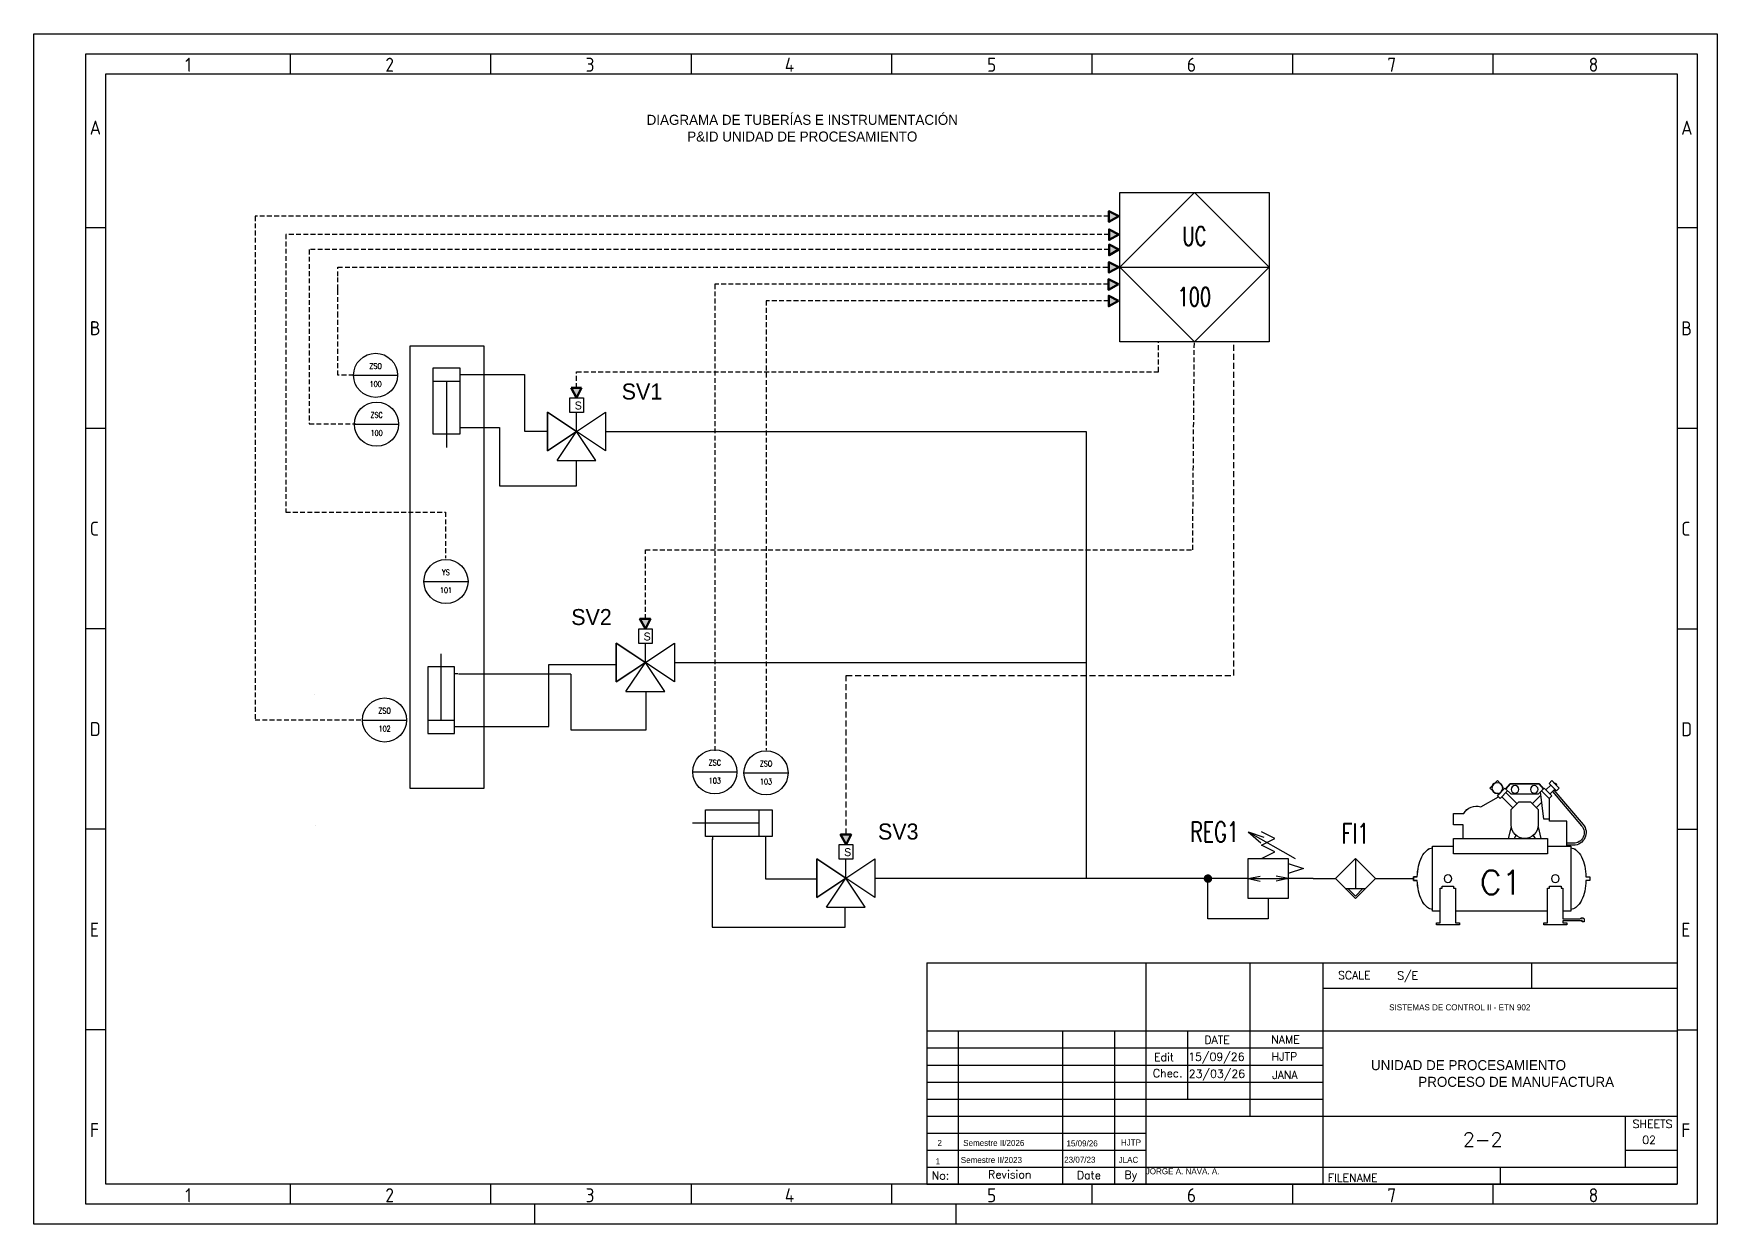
# Model space of a CAD drawing. Header units: millimetres. Extents: x 0 to 848, y -1 to 297.
# Drawn here: x 0 to 420, y 0 to 297 of the extents above; entities that cross this region are included whole.
import ezdxf
from ezdxf.enums import TextEntityAlignment as Align

# ---------------------------------------------------------------- set-up
doc = ezdxf.new("R2010")
doc.units = ezdxf.units.MM
doc.header["$LTSCALE"] = 6
for name, pattern in [('DASHED', [0.75, 0.5, -0.25]), ('HIDDEN', [0.375, 0.25, -0.125]), ('HIDDEN2', [0.1875, 0.125, -0.0625])]:
    doc.linetypes.add(name, pattern=pattern)
for name, color, linetype in [('035', 5, 'Continuous'), ('07', 7, 'Continuous'), ('POS', 3, 'DASHED'), ('RED_0.5mm^2', 1, 'DASHED'), ('RED_2.5mm^2', 1, 'Continuous'), ('SYMS', 7, 'Continuous'), ('TAGS', 51, 'Continuous')]:
    doc.layers.add(name, color=color, linetype=linetype)
doc.layers.add('Electrico', color=1, linetype='HIDDEN', lineweight=30)
doc.layers.add('Neumatic', color=140, linetype='Pneumatic Signal', lineweight=25)
doc.layers.add('Señal neumatica', color=1, linetype='Pneumatic Signal', lineweight=25, transparency=0.05)
doc.styles.add('ISO Proportional', font='isocp.shx')
doc.styles.add('WD', font='romans.shx')
doc.linetypes.add('Pneumatic Signal', pattern='A,0.25,[130,ltypeshp.shx,S=0.1,R=-30,X=0,Y=0],0.04,[130,ltypeshp.shx,S=0.1,R=-30,X=0,Y=0],1', length=1.29)

# ---------------------------------------------------------------- blocks, each defined once
blk = doc.blocks.new('DIN_border_a3')
at = {"layer": '035'}
for p, q in [((64, 292), (64, 287)), ((114, 292), (114, 287)), ((164, 292), (164, 287)), ((214, 292), (214, 287)), ((264, 292), (264, 287)), ((314, 292), (314, 287)), ((364, 292), (364, 287)), ((17.97, 248.58), (12.98, 248.58)), ((414.97, 248.54), (409.98, 248.54)), ((17.98, 198.54), (13, 198.54)), ((414.98, 198.5), (410, 198.5)), ((17.98, 148.54), (13, 148.54)), ((414.98, 148.5), (410, 148.5)), ((17.98, 98.54), (13, 98.54)), ((414.98, 98.5), (410, 98.5)), ((18, 48.5), (13.02, 48.5)), ((415, 48.46), (410.02, 48.46)), ((64, 10), (64, 5)), ((114, 10), (114, 5)), ((164, 10), (164, 5)), ((214, 10), (214, 5)), ((264, 10), (264, 5)), ((314, 10), (314, 5)), ((364, 10), (364, 5)), ((125, 0), (125, 5)), ((230, 5), (230, 0))]:
    blk.add_line(p, q, dxfattribs=at)
for points in [[(0, 297), (420, 297), (420, 0), (0, 0)], [(18, 287), (410, 287), (410, 10), (18, 10)]]:
    blk.add_lwpolyline(points, close=True, dxfattribs=at)
at = {"layer": '07'}
blk.add_lwpolyline([(13, 292), (415, 292), (415, 5), (13, 5)], close=True, dxfattribs=at)
at = {"layer": '035', "style": 'ISO Proportional'}
for s, p in [('1', (37.81, 287.5)), ('2', (87.73, 287.5)), ('3', (137.68, 287.5)), ('4', (187.38, 287.5)), ('5', (237.84, 287.5)), ('6', (287.69, 287.5)), ('7', (337.67, 287.5)), ('8', (387.92, 287.5)), ('A', (13.98, 271.83)), ('A', (410.98, 271.79)), ('B', (14, 221.79)), ('B', (411, 221.75)), ('C', (14, 171.79)), ('C', (411, 171.75)), ('D', (14, 121.79)), ('D', (411, 121.75)), ('E', (14.02, 71.75)), ('E', (411.02, 71.72)), ('F', (14.02, 21.75)), ('F', (411.02, 21.72)), ('1', (37.81, 5.5)), ('2', (87.73, 5.5)), ('3', (137.68, 5.5)), ('4', (187.38, 5.5)), ('5', (237.84, 5.5)), ('6', (287.69, 5.5)), ('7', (337.67, 5.5)), ('8', (387.92, 5.5))]:
    blk.add_text(s, height=3.5, dxfattribs=at).set_placement(p)
blk = doc.blocks.new('HIN1_INFRONT_MAIN_PLC')
for p, q in [((-0.5, -0.5), (-0.5, 0.5)), ((-0.5, 0.5), (0.5, 0.5)), ((0.5, 0.5), (0.5, -0.5)), ((0.5, -0.5), (-0.5, -0.5))]:
    blk.add_line(p, q)
at = {"ltscale": 0.127}
blk.add_line((-0.5, 0), (0.5, 0), dxfattribs=at)
at = {"ltscale": 25.4, "flags": 128}
blk.add_lwpolyline([(0, 0.5), (-0.5, 0), (0, -0.5), (0.5, 0)], close=True, dxfattribs=at)
at = {"ltscale": 3.2258, "flags": 128}
blk.add_lwpolyline([(0, 0.5), (-0.5, 0), (0, -0.5), (0.5, 0)], close=True, dxfattribs=at)
blk.add_lwpolyline([(0, 0.5), (-0.5, 0), (0, -0.5), (0.5, 0)], close=True, dxfattribs=at)
at = {"style": 'WD', "width": 0.7}
for tag, p, height in [('TERM04', (0.021, 0.531), 0.0625), ('X2TERM04', (0, 0.5), 0.005), ('X4TERM01', (-0.5, 0), 0.005), ('X1TERM03', (0.5, 0), 0.005), ('TERM03', (0.522, 0.018), 0.0625), ('RATING1', (0.548, -0.168), 0.125), ('DESC1', (0.548, -0.327), 0.125), ('DESC2', (0.548, -0.517), 0.125), ('X8TERM02', (0, -0.5), 0.005), ('TERM02', (0.023, -0.581), 0.0625), ('DESC3', (0.548, -0.697), 0.125), ('WDTAGALT', (0.548, -0.872), 0.125)]:
    blk.add_attdef(tag, p, '', height=height, dxfattribs=at)
for tag, height, p in [('INST', 0.125, (-0.582, 0.416)), ('LOC', 0.125, (-0.582, 0.254)), ('TERM01', 0.0625, (-0.524, 0.018))]:
    blk.add_attdef(tag, text='', height=height, dxfattribs=at).set_placement(p, align=Align.RIGHT)
blk.add_attdef('XREF', text='', height=0.0625, rotation=0.0625, dxfattribs=at).set_placement((0.63, 0.377), align=Align.TOP_CENTER)
for tag, p in [('TAG1_PART1', (0, 0.147)), ('TAG1_PART2', (0, -0.26))]:
    blk.add_attdef(tag, text='', height=0.125, dxfattribs=at).set_placement(p, align=Align.CENTER)
at = {"style": 'WD', "width": 0.7, "flags": 1}
for tag, p in [('WDTYPE', (-0.577, -0.17)), ('FAMILY', (-0.579, -0.223)), ('CAT', (-0.587, -0.253)), ('MFG', (-0.586, -0.28)), ('ASSYCODE', (-0.566, -0.306))]:
    blk.add_attdef(tag, text='', height=0.01, dxfattribs=at).set_placement(p, align=Align.CENTER)
blk = doc.blocks.new('HGVA1_3WAY_VALVE2')
at = {"ltscale": 3.2258}
for p, q in [((0.375, 0.25), (-0.375, -0.25)), ((-0.375, 0.25), (0.375, -0.25)), ((-0.375, -0.25), (-0.375, 0.25)), ((-0.25, 0.375), (0, 0)), ((0.25, 0.375), (-0.25, 0.375)), ((0.25, 0.375), (0, 0)), ((0.375, -0.25), (0.375, 0.25))]:
    blk.add_line(p, q, dxfattribs=at)
at = {"ltscale": 25.4, "flags": 128}
for points in [[(-0.375, 0.25), (0, 0), (-0.375, -0.25)], [(0.375, -0.25), (0, 0), (0.375, 0.25)]]:
    blk.add_lwpolyline(points, close=True, dxfattribs=at)
at = {"style": 'WD', "flags": 1}
for tag, p in [('INST', (-0.428, 0.766)), ('LOC', (-0.428, 0.583)), ('TAG1', (-0.427, 0.399))]:
    blk.add_attdef(tag, text='', height=0.125, dxfattribs=at).set_placement(p, align=Align.RIGHT)
at = {"style": 'WD'}
for tag, p, height in [('TERM04', (0.018, 0.402), 0.0625), ('X2TERM04', (0.019, 0.375), 0.005), ('X4TERM01', (-0.375, 0), 0.005), ('X8TERM02', (0, 0), 0.005), ('X1TERM03', (0.375, 0), 0.005), ('TERM03', (0.406, 0.036), 0.0625), ('RATING1', (0.39, -0.155), 0.125), ('DESC1', (0.39, -0.327), 0.125), ('TERM02', (0.029, -0.339), 0.0625), ('DESC2', (0.39, -0.511), 0.125), ('DESC3', (0.39, -0.701), 0.125), ('WDTAGALT', (0.39, -0.874), 0.125)]:
    blk.add_attdef(tag, p, '', height=height, dxfattribs=at)
blk.add_attdef('XREF', text='', height=0.0625, rotation=0.0625, dxfattribs=at).set_placement((0.541, 0.268), align=Align.TOP_CENTER)
blk.add_attdef('TERM01', text='', height=0.0625, dxfattribs=at).set_placement((-0.399, 0.018), align=Align.RIGHT)
at = {"style": 'WD', "flags": 1}
for tag, p in [('FAMILY', (-0.482, -0.121)), ('WDTYPE', (-0.475, -0.062)), ('CAT', (-0.482, -0.165)), ('MFG', (-0.481, -0.197)), ('ASSYCODE', (-0.453, -0.226))]:
    blk.add_attdef(tag, text='', height=0.01, dxfattribs=at).set_placement(p, align=Align.CENTER)
blk = doc.blocks.new('IEC_tblock_a3')
at = {"layer": '035'}
for p, q in [((-106.6, 55.25), (-106.6, 17)), ((-36.4, 55.25), (-36.4, 48.88)), ((-88.4, 48.88), (0, 48.88)), ((-179.4, 38.25), (-179.4, 0)), ((-153.4, 38.25), (-153.4, 0)), ((-140.4, 38.25), (-140.4, 0)), ((-122.2, 38.25), (-122.2, 21.25)), ((-187.2, 34), (-88.4, 34)), ((-187.2, 29.75), (-88.4, 29.75)), ((-187.2, 25.5), (-88.4, 25.5)), ((-187.2, 21.25), (-88.4, 21.25)), ((-187.2, 17), (-132.6, 17)), ((-187.2, 12.75), (-132.6, 12.75)), ((-187.2, 8.5), (-132.6, 8.5)), ((-13, 8.5), (0, 8.5)), ((-187.2, 4.25), (0, 4.25)), ((-44.2, 4.25), (-44.2, 0))]:
    blk.add_line(p, q, dxfattribs=at)
at = {"layer": '07'}
for p, q in [((-187.2, 55.25), (-187.2, 0)), ((-187.2, 55.25), (0, 55.25)), ((-132.6, 55.25), (-132.6, 0)), ((-88.4, 55.25), (-88.4, 0)), ((0, 55.25), (0, 0)), ((-187.2, 38.25), (0, 38.25)), ((-132.6, 17), (0, 17)), ((-13, 17), (-13, 4.25)), ((-187.2, 0), (0, 0))]:
    blk.add_line(p, q, dxfattribs=at)
at = {"style": 'WD'}
for tag, p in [('SCALE', (-69.88, 51.07)), ('SH', (-8.74, 10.06)), ('FILENAME', (-68.15, 0.8))]:
    blk.add_attdef(tag, p, '', height=2, dxfattribs=at)
for tag, height, p in [('PROJDESC', 5, (-45.9, 29.2)), ('EDDATE', 2, (-114.97, 30.8)), ('EDBY', 2, (-98.02, 30.86)), ('CKDATE', 2, (-114.85, 26.58)), ('CKBY', 2, (-97.88, 26.3)), ('DWGDESC', 5, (-44.85, 19.72)), ('DWGNO', 3.5, (-48.54, 9.46))]:
    blk.add_attdef(tag, text='', height=height, dxfattribs=at).set_placement(p, align=Align.CENTER)
at = {"style": 'WD', "flags": 1}
blk.add_attdef('WD_TB', (-120.95, 11.91), '', height=2, dxfattribs=at)
at = {"layer": 'Electrico', "style": 'WD'}
for s, p in [('SCALE', (-80.57, 51.13)), ('NAME', (-97.74, 35.14)), ('No:', (-183.81, 1.19)), ('Revision', (-166.53, 1.47)), ('Date', (-146.79, 1.28)), ('By', (-136.33, 1.37))]:
    blk.add_text(s, height=2, dxfattribs=at).set_placement(p, align=Align.CENTER)
for s, p in [('DATE', (-118, 35)), ('Edit', (-130.55, 30.72)), ('Chec.', (-130.82, 26.72)), ('SHEETS', (-11.17, 14.05)), ('FILENAME', (-87.18, 0.61))]:
    blk.add_text(s, height=2, dxfattribs=at).set_placement(p)
blk = doc.blocks.new('VC1_AIR_COMPRESSOR')
at = {"ltscale": 3.2258}
for p, q in [((-0.031, -0.063), (-0.031, 0)), ((-0.031, 0), (0.032, 0)), ((0.032, 0), (0.032, -0.063)), ((0.532, -0.313), (-0.531, -0.313)), ((-0.531, -0.313), (-0.531, -0.656)), ((0.157, -0.469), (0.126, -0.469)), ((0.126, -0.469), (0.126, -0.656)), ((0.719, -0.438), (0.157, -0.438)), ((0.157, -0.438), (0.157, -0.469)), ((0.532, -0.438), (0.532, -0.313)), ((0.751, -0.375), (0.719, -0.375)), ((0.719, -0.375), (0.719, -0.438)), ((0.751, -0.75), (0.751, -0.375)), ((-0.874, -0.656), (-1.062, -0.656)), ((-1.062, -0.656), (-1.062, -0.822)), ((-0.874, -0.813), (-0.874, -0.656)), ((-0.656, -0.813), (-0.874, -0.813)), ((-0.406, -0.656), (-0.656, -0.656)), ((-0.656, -0.656), (-0.656, -2.188)), ((-0.406, -2.188), (-0.406, -0.656)), ((0.126, -0.656), (0.157, -0.656)), ((0.157, -0.656), (0.157, -0.688)), ((0.157, -0.688), (0.719, -0.688)), ((0.532, -2.188), (0.532, -0.688)), ((0.719, -0.688), (0.719, -0.75)), ((0.719, -0.75), (0.751, -0.75)), ((-1.553, -1.328), (-1.596, -1.371)), ((-1.596, -1.371), (-1.551, -1.415)), ((-1.534, -1.287), (-1.556, -1.309)), ((-1.556, -1.309), (-1.545, -1.32)), ((-1.523, -1.298), (-1.534, -1.287)), ((-1.473, -1.248), (-1.516, -1.291)), ((-1.474, -1.492), (-1.351, -1.369)), ((-1.428, -1.292), (-1.473, -1.248)), ((-1.43, -1.293), (-1.428, -1.292)), ((-1.351, -1.369), (-1.307, -1.413)), ((-1.172, -1.098), (-1.333, -1.388)), ((-1.551, -1.415), (-1.55, -1.414)), ((-1.546, -1.578), (-1.46, -1.506)), ((-1.546, -2.047), (-1.546, -1.578)), ((-1.374, -1.592), (-1.474, -1.492)), ((-1.446, -1.464), (-1.455, -1.454)), ((-1.307, -1.413), (-1.43, -1.536)), ((-1.22, -1.689), (-1.402, -1.508)), ((-1.379, -1.397), (-1.389, -1.388)), ((-1.374, -2.033), (-1.374, -1.592)), ((-1.154, -1.623), (-1.335, -1.442)), ((-1.124, -1.594), (-1.249, -1.719)), ((-0.874, -1.594), (-1.124, -1.594)), ((-0.843, -1.594), (-0.656, -1.547)), ((-0.703, -1.672), (-0.656, -1.641)), ((-1.249, -1.719), (-1.249, -1.906)), ((-1.249, -1.906), (-1.124, -2.031)), ((-1.46, -2.119), (-1.546, -2.047)), ((-1.446, -2.161), (-1.523, -2.239)), ((-1.474, -2.133), (-1.374, -2.033)), ((-1.351, -2.256), (-1.474, -2.133)), ((-1.43, -2.089), (-1.307, -2.212)), ((-0.968, -2.125), (-1.412, -2.071)), ((-1.22, -1.936), (-1.361, -2.077)), ((-1.154, -2.002), (-1.243, -2.091)), ((-1.124, -2.031), (-0.874, -2.031)), ((-0.968, -2.219), (-0.968, -2.125)), ((-0.843, -2.031), (-0.656, -2.078)), ((-0.703, -1.953), (-0.656, -1.984)), ((-0.656, -2.188), (-0.406, -2.188)), ((-0.531, -2.188), (-0.531, -2.563)), ((0.719, -2.188), (0.157, -2.188)), ((0.157, -2.188), (0.157, -2.219)), ((0.751, -2.125), (0.719, -2.125)), ((0.719, -2.125), (0.719, -2.188)), ((-1.596, -2.255), (-1.551, -2.21)), ((-1.473, -2.377), (-1.596, -2.255)), ((-1.556, -2.316), (-1.545, -2.305)), ((-1.534, -2.338), (-1.556, -2.316)), ((-1.551, -2.21), (-1.428, -2.333)), ((-1.523, -2.327), (-1.534, -2.338)), ((-1.428, -2.333), (-1.473, -2.377)), ((-1.379, -2.228), (-1.457, -2.305)), ((-1.442, -2.29), (-0.883, -2.766)), ((-1.42, -2.268), (-0.862, -2.742)), ((-1.307, -2.212), (-1.351, -2.256)), ((-1.307, -2.212), (-0.968, -2.212)), ((-0.937, -2.219), (-0.968, -2.219)), ((-0.937, -2.5), (-0.937, -2.219)), ((0.157, -2.219), (0.126, -2.219)), ((0.126, -2.219), (0.126, -2.406)), ((0.126, -2.406), (0.157, -2.406)), ((0.157, -2.406), (0.157, -2.438)), ((0.157, -2.438), (0.657, -2.438)), ((0.532, -2.563), (0.532, -2.438)), ((0.657, -2.438), (0.657, -2.719)), ((0.688, -2.734), (0.688, -2.438)), ((0.688, -2.438), (0.719, -2.438)), ((0.719, -2.438), (0.719, -2.5)), ((-0.531, -2.5), (-0.937, -2.5)), ((-0.575, -2.609), (-0.575, -2.5)), ((-0.544, -2.609), (-0.544, -2.5)), ((-0.531, -2.563), (0.532, -2.563)), ((0.672, -2.75), (0.688, -2.734)), ((0.719, -2.5), (0.751, -2.5)), ((-0.031, -2.812), (-0.031, -2.875)), ((-0.031, -2.875), (0.032, -2.875)), ((0.032, -2.875), (0.032, -2.812)), ((0.657, -2.781), (0.704, -2.781)), ((0.704, -2.75), (0.672, -2.75)), ((0.704, -2.781), (0.704, -2.75))]:
    blk.add_line(p, q, dxfattribs=at)
at = {"ltscale": 25.4, "flags": 128}
blk.add_lwpolyline([(-0.202, -0.083, 0.064948), (-0.353, -0.136, 0.104203), (-0.469, -0.228, 0.174705), (-0.499, -0.313), (-0.531, -0.313), (-0.531, -0.656), (-0.656, -0.656), (-0.656, -0.813), (-0.874, -0.813), (-0.874, -0.656), (-1.062, -0.656), (-1.062, -0.822, 0.339438), (-1.172, -1.098), (-1.333, -1.388), (-1.351, -1.369), (-1.379, -1.397), (-1.389, -1.388, 0.324447), (-1.43, -1.293), (-1.428, -1.292), (-1.473, -1.248), (-1.523, -1.298), (-1.534, -1.287), (-1.556, -1.309), (-1.545, -1.32), (-1.596, -1.371), (-1.551, -1.415), (-1.55, -1.414, 0.324447), (-1.455, -1.454), (-1.446, -1.464), (-1.474, -1.492), (-1.46, -1.506), (-1.546, -1.578), (-1.546, -2.047), (-1.46, -2.119), (-1.474, -2.133), (-1.446, -2.161), (-1.523, -2.239), (-1.551, -2.21), (-1.596, -2.255), (-1.545, -2.305), (-1.556, -2.316), (-1.534, -2.338), (-1.523, -2.327), (-1.473, -2.377), (-1.428, -2.333), (-1.457, -2.305), (-1.442, -2.29), (-0.883, -2.766, 0.639378), (-0.544, -2.609), (-0.544, -2.5), (-0.531, -2.5), (-0.531, -2.563), (-0.499, -2.563, 0.174705), (-0.469, -2.647, 0.104203), (-0.353, -2.739, 0.064948), (-0.202, -2.792, 0.043245), (-0.031, -2.812), (-0.031, -2.875), (0.032, -2.875), (0.032, -2.812, 0.043245), (0.203, -2.792, 0.064948), (0.354, -2.739, 0.104203), (0.47, -2.647, 0.174705), (0.501, -2.563), (0.532, -2.563), (0.532, -2.438), (0.657, -2.438), (0.657, -2.719, 0.168649), (0.651, -2.721, 0.105215), (0.645, -2.728, 0.067398), (0.642, -2.737, 0.053549), (0.64, -2.75, 0.053549), (0.642, -2.763, 0.067398), (0.645, -2.772, 0.105215), (0.651, -2.779, 0.168649), (0.657, -2.781), (0.704, -2.781), (0.704, -2.75), (0.672, -2.75), (0.688, -2.734), (0.688, -2.438), (0.719, -2.438), (0.719, -2.5), (0.751, -2.5), (0.751, -2.125), (0.719, -2.125), (0.719, -2.188), (0.532, -2.188), (0.532, -0.688), (0.719, -0.688), (0.719, -0.75), (0.751, -0.75), (0.751, -0.375), (0.719, -0.375), (0.719, -0.438), (0.532, -0.438), (0.532, -0.313), (0.501, -0.313, 0.174705), (0.47, -0.228, 0.104203), (0.354, -0.136, 0.064948), (0.203, -0.083, 0.043245), (0.032, -0.063), (0.032, 0), (-0.031, 0), (-0.031, -0.063, 0.043245)], format="xyb", close=True, dxfattribs=at)
at = {"ltscale": 3.2258}
for centre, radius in [((0.001, -0.563), 0.0625), ((-1.475, -1.368), 0.0879), ((-1.453, -1.656), 0.0625), ((-1.453, -1.969), 0.0625), ((0.001, -2.313), 0.0625)]:
    blk.add_circle(centre, radius, dxfattribs=at)
for centre, radius, start, end in [((-0.367, -0.313), 0.133, 140.3607, 180), ((-0.192, -0.457), 0.359, 116.5651, 140.3607), ((-0.076, -0.69), 0.619, 101.7009, 116.5651), ((0.001, -1.06), 0.997, 91.796, 101.7009), ((0.001, -1.06), 0.997, 78.2991, 88.204), ((0.077, -0.69), 0.619, 63.4349, 78.2991), ((0.194, -0.457), 0.359, 39.6393, 63.4349), ((0.368, -0.313), 0.133, 0, 39.6393), ((-0.937, -1.031), 0.244, 120.807, 195.8036), ((-0.874, -1.813), 0.219, 270, 90), ((-0.749, -2.609), 0.206, 229.6241, 0), ((-0.749, -2.609), 0.174, 229.6241, 360), ((-0.367, -2.563), 0.133, 180, 219.6393), ((-0.192, -2.418), 0.359, 219.6393, 243.4349), ((-0.076, -2.185), 0.619, 243.4349, 258.2991), ((0.077, -2.185), 0.619, 281.7009, 296.5651), ((0.194, -2.418), 0.359, 296.5651, 320.3607), ((0.368, -2.563), 0.133, 320.3607, 0), ((0.7, -2.75), 0.0594, 167.7393, 180), ((0.679, -2.745), 0.0376, 152.3162, 167.7393), ((0.665, -2.738), 0.0225, 128.2912, 152.3162), ((0.657, -2.728), 0.00906, 90, 128.2912), ((0.001, -1.815), 0.997, 258.2991, 268.204), ((0.001, -1.815), 0.997, 271.796, 281.7009), ((0.7, -2.75), 0.0594, 180, 192.2607), ((0.679, -2.755), 0.0376, 192.2607, 207.6838), ((0.665, -2.762), 0.0225, 207.6838, 231.7088), ((0.657, -2.772), 0.00906, 231.7088, 270)]:
    blk.add_arc(centre, radius, start, end, dxfattribs=at)
at = {"style": 'WD'}
for tag, p, height in [('X2TERM02', (0, 0), 0.005), ('TERM02', (0.005, 0.003), 0.0625), ('RATING1', (0.639, -1.128), 0.125), ('DESC1', (0.639, -1.344), 0.125), ('DESC2', (0.639, -1.528), 0.125), ('DESC3', (0.639, -1.718), 0.125), ('WDTAGALT', (0.657, -1.903), 0.125), ('X8TERM01', (0.001, -2.875), 0.005), ('TERM01', (0.006, -2.946), 0.0625)]:
    blk.add_attdef(tag, p, '', height=height, dxfattribs=at)
blk.add_attdef('XREF', (0.599, -0.224), '', height=0.0625, rotation=0.0625, dxfattribs=at)
for tag, p in [('LOC', (0.054, -1.461)), ('INST', (0.078, -1.3)), ('TAG1', (0.072, -1.67))]:
    blk.add_attdef(tag, text='', height=0.125, dxfattribs=at).set_placement(p, align=Align.CENTER)
at = {"style": 'WD', "flags": 1}
for tag, p in [('WDTYPE', (0.262, -2.143)), ('FAMILY', (0.396, -2.039)), ('CAT', (0.393, -2.07)), ('MFG', (0.395, -2.106)), ('ASSYCODE', (0.423, -2.141))]:
    blk.add_attdef(tag, text='', height=0.01, dxfattribs=at).set_placement(p, align=Align.CENTER)
blk = doc.blocks.new('HVL1_AIR_PRESS_REG')
for p, q in [((0.239, 0.251), (0.323, 0.292)), ((0.323, 0.209), (0.239, 0.251)), ((0.407, 0.292), (0.308, 0.259)), ((0.407, 0.292), (0.328, 0.224)), ((0.407, 0.125), (0.156, 0.125)), ((0.156, 0.125), (0.156, -0.125)), ((0.239, 0.167), (0.323, 0.209)), ((0.323, 0.125), (0.239, 0.167)), ((0.407, -0.125), (0.407, 0.125)), ((0, 0), (0.167, 0)), ((0.156, 0.094), (0.062, 0.062)), ((0.062, 0.062), (0.156, 0.031)), ((0.156, 0.102), (0.156, 0.018)), ((0.156, 0), (0.231, 0.015)), ((0.156, 0), (0.231, -0.015)), ((0.407, 0), (0.332, 0.015)), ((0.407, 0), (0.332, -0.015)), ((0.406, 0), (0.657, 0)), ((0.156, -0.125), (0.407, -0.125))]:
    blk.add_line(p, q)
at = {"linetype": 'DASHED'}
for p, q in [((0.657, -0.251), (0.657, 0)), ((0.281, -0.125), (0.281, -0.251)), ((0.281, -0.251), (0.657, -0.251))]:
    blk.add_line(p, q, dxfattribs=at)
for points in [[(0.407, 0.292), (0.114, 0.125), (0.114, 0.125)], [(0.407, 0), (0.156, 0), (0.156, 0)]]:
    blk.add_lwpolyline(points)
at = {"const_width": 0.0267}
blk.add_lwpolyline([(0.644, 0, 1), (0.67, 0, 1)], format="xyb", close=True, dxfattribs=at)
at = {"style": 'WD', "width": 0.7}
for tag, p, height in [('DESC1', (0.5, 0.656), 0.125), ('DESC2', (0.5, 0.5), 0.125), ('DESC3', (0.5, 0.344), 0.125), ('WDTAGALT', (0.5, 0.188), 0.125), ('TERM02', (0.656, 0.031), 0.0625)]:
    blk.add_attdef(tag, p, '', height=height, dxfattribs=at)
for tag, height, p in [('INST', 0.125, (0.094, 0.531)), ('LOC', 0.125, (0.094, 0.375)), ('TAG1', 0.125, (0.094, 0.219)), ('TERM01', 0.0625, (0.031, 0.031)), ('RATING1', 0.125, (0.156, -0.312))]:
    blk.add_attdef(tag, text='', height=height, dxfattribs=at).set_placement(p, align=Align.RIGHT)
at = {"style": 'WD'}
for tag, p, height, flags in [('X4TERM01', (0, 0), 0.005, 1), ('WDTYPE', (0.062, 0.062), 0.01, 1), ('X1TERM02', (0.668, 0), 0.005, 1), ('WDBLKNAM', (0.499, -0.063), 0.01, 9), ('FAMILY', (0.5, -0.094), 0.01, 9)]:
    blk.add_attdef(tag, p, '', height=height, dxfattribs=dict(at, flags=flags))
at = {"linetype": 'Continuous', "style": 'WD', "flags": 9}
for tag, p in [('ASSYCODE', (0.5, -0.188)), ('CAT', (0.5, -0.125)), ('MFG', (0.5, -0.156))]:
    blk.add_attdef(tag, p, '', height=0.01, dxfattribs=at)
at = {"style": 'WD'}
blk.add_attdef('XREF', (0.719, -0.188), '', height=0.0625, dxfattribs=at)
blk = doc.blocks.new('HFL1_AIR_FILT')
for p, q in [((0.125, 0.125), (0, 0)), ((0.25, 0), (0.125, 0.125)), ((0, 0), (0.125, -0.125)), ((0.062, -0.063), (0.188, -0.063)), ((0.078, -0.063), (0.125, -0.109)), ((0.125, -0.125), (0.25, 0)), ((0.125, -0.109), (0.172, -0.063))]:
    blk.add_line(p, q)
at = {"linetype": 'DASHED'}
blk.add_line((0.125, 0.125), (0.125, -0.063), dxfattribs=at)
at = {"style": 'WD', "width": 0.7}
for tag, p in [('INST', (0.119, 0.531)), ('LOC', (0.119, 0.375)), ('TAG1', (0.125, 0.219)), ('DESC1', (0.125, -0.312)), ('DESC2', (0.14, -0.469)), ('DESC3', (0.14, -0.625)), ('WDTAGALT', (0.14, -0.781))]:
    blk.add_attdef(tag, text='', height=0.125, dxfattribs=at).set_placement(p, align=Align.CENTER)
blk.add_attdef('TERM01', text='', height=0.0625, dxfattribs=at).set_placement((0, 0.031), align=Align.RIGHT)
at = {"style": 'WD'}
for tag, p, height, flags in [('X4TERM01', (0, 0), 0.005, 1), ('WDTYPE', (0.062, 0.062), 0.01, 1), ('WDBLKNAM', (0.124, 0.062), 0.01, 9), ('FAMILY', (0.125, 0.031), 0.01, 9), ('X1TERM02', (0.25, 0), 0.005, 1)]:
    blk.add_attdef(tag, p, '', height=height, dxfattribs=dict(at, flags=flags))
at = {"style": 'WD', "width": 0.7}
for tag, p, height in [('TERM02', (0.25, 0.031), 0.0625), ('RATING1', (0.281, -0.156), 0.125)]:
    blk.add_attdef(tag, p, '', height=height, dxfattribs=at)
at = {"style": 'WD'}
blk.add_attdef('XREF', text='', height=0.0625, dxfattribs=at).set_placement((0, -0.125), align=Align.RIGHT)
at = {"linetype": 'Continuous', "style": 'WD', "flags": 9}
for tag, p in [('ASSYCODE', (0.15, -0.05)), ('MFG', (0.148, -0.032)), ('CAT', (0.15, -0.013))]:
    blk.add_attdef(tag, text='', height=0.01, dxfattribs=at).set_placement(p, align=Align.CENTER)
blk = doc.blocks.new('HIN1_INFRONT_MAIN')
at = {"ltscale": 0.127}
blk.add_line((-0.5, 0), (0.5, 0), dxfattribs=at)
at = {"ltscale": 3.2258}
blk.add_circle((0, 0), 0.5, dxfattribs=at)
at = {"style": 'WD', "width": 0.7}
for tag, height, p in [('INST', 0.125, (-0.481, 0.455)), ('LOC', 0.125, (-0.481, 0.293)), ('TERM01', 0.0625, (-0.524, 0.018))]:
    blk.add_attdef(tag, text='', height=height, dxfattribs=at).set_placement(p, align=Align.RIGHT)
for tag, p, height in [('X2TERM04', (0, 0.5), 0.005), ('TERM04', (0.021, 0.531), 0.0625), ('X4TERM01', (-0.5, 0), 0.005), ('X1TERM03', (0.5, 0), 0.005), ('TERM03', (0.522, 0.018), 0.0625), ('RATING1', (0.513, -0.162), 0.125), ('DESC1', (0.513, -0.321), 0.125), ('X8TERM02', (0, -0.5), 0.005), ('TERM02', (0.023, -0.581), 0.0625), ('WDTAGALT', (0.513, -0.866), 0.125), ('DESC2', (0.513, -0.51), 0.125), ('DESC3', (0.513, -0.691), 0.125)]:
    blk.add_attdef(tag, p, '', height=height, dxfattribs=at)
blk.add_attdef('XREF', text='', height=0.0625, rotation=0.0625, dxfattribs=at).set_placement((0.546, 0.412), align=Align.TOP_CENTER)
for tag, p in [('TAG1_PART1', (0, 0.147)), ('TAG1_PART2', (0, -0.26))]:
    blk.add_attdef(tag, text='', height=0.125, dxfattribs=at).set_placement(p, align=Align.CENTER)
at = {"style": 'WD', "width": 0.7, "flags": 1}
for tag, p in [('WDTYPE', (-0.535, -0.17)), ('CAT', (-0.546, -0.253)), ('MFG', (-0.544, -0.28)), ('FAMILY', (-0.537, -0.223)), ('ASSYCODE', (-0.525, -0.306))]:
    blk.add_attdef(tag, text='', height=0.01, dxfattribs=at).set_placement(p, align=Align.CENTER)
blk = doc.blocks.new('VCY1_CYL_RETRACT')
for p, q in [((0.563, 0.281), (-0.063, 0.281)), ((-0.063, 0.281), (-0.063, 0.031)), ((0.062, 0.281), (0.062, 0.031)), ((0.563, 0.031), (0.563, 0.281)), ((-0.063, 0.031), (0.563, 0.031)), ((0, 0.031), (0, 0)), ((0.062, 0.156), (0.688, 0.156)), ((0.5, 0.031), (0.5, 0))]:
    blk.add_line(p, q)
at = {"style": 'WD', "width": 0.7}
for tag, p in [('INST', (0.25, 0.656)), ('LOC', (0.25, 0.5)), ('TAG1', (0.25, 0.344))]:
    blk.add_attdef(tag, text='', height=0.125, dxfattribs=at).set_placement(p, align=Align.CENTER)
for tag, p in [('DESC1', (-0.125, 0.156)), ('DESC2', (-0.125, 0)), ('DESC3', (-0.125, -0.156)), ('WDTAGALT', (-0.125, -0.312))]:
    blk.add_attdef(tag, text='', height=0.125, dxfattribs=at).set_placement(p, align=Align.RIGHT)
at = {"linetype": 'Continuous', "style": 'WD', "flags": 9}
for tag, p in [('ASSYCODE', (0.375, 0.188)), ('MFG', (0.373, 0.205)), ('CAT', (0.375, 0.224))]:
    blk.add_attdef(tag, text='', height=0.01, dxfattribs=at).set_placement(p, align=Align.CENTER)
at = {"style": 'WD'}
for tag, p, height, flags in [('WDBLKNAM', (0.343, 0.281), 0.01, 9), ('FAMILY', (0.35, 0.268), 0.01, 9), ('X8TERM01', (0, 0), 0.005, 1), ('WDTYPE', (0.062, 0.062), 0.01, 1), ('X8TERM02', (0.5, 0), 0.005, 1)]:
    blk.add_attdef(tag, p, '', height=height, dxfattribs=dict(at, flags=flags))
blk.add_attdef('XREF', (0.656, 0.219), '', height=0.0625, dxfattribs=at)
at = {"style": 'WD', "width": 0.7}
for tag, p, height in [('RATING1', (0.688, 0), 0.125), ('TERM01', (0.031, -0.094), 0.0625), ('TERM02', (0.531, -0.094), 0.0625)]:
    blk.add_attdef(tag, p, '', height=height, dxfattribs=at)

msp = doc.modelspace()

# ---------------------------------------------------------------- hatches: boundary and pattern name
at = {"linetype": 'Pneumatic Signal'}
h = msp.add_hatch(color=3, dxfattribs=at)
h.dxf.hatch_style = 1
h.paths.add_polyline_path([(270.66, 251.47), (268.2, 252.7), (268.2, 251.47), (268.2, 250.08)])
h.paths.add_polyline_path([(270.74, 246.94), (268.27, 248.17), (268.27, 246.94), (268.27, 245.55)])
h.paths.add_polyline_path([(270.72, 243.14), (268.26, 244.37), (268.26, 243.14), (268.26, 241.75)])
h.paths.add_polyline_path([(270.68, 238.77), (268.22, 240.01), (268.22, 238.77), (268.22, 237.39)])
h.paths.add_polyline_path([(270.58, 234.51), (268.11, 235.75), (268.11, 234.51), (268.11, 233.12)])
h.paths.add_polyline_path([(270.63, 230.4), (268.17, 231.64), (268.17, 230.4), (268.17, 229.02)])
h = msp.add_hatch(color=1, dxfattribs=at)
h.dxf.hatch_style = 1
h.paths.add_polyline_path([(152.62, 148.54), (153.86, 151.01), (152.62, 151.01), (151.23, 151.01)])
h.paths.add_polyline_path([(202.66, 94.74), (203.89, 97.21), (202.66, 97.21), (201.27, 97.21)])
h.paths.add_polyline_path([(134.05, 208.63), (135.44, 206.17), (136.67, 208.63), (135.44, 208.63)])

# ---------------------------------------------------------------- linework, layer by layer
for points in [[(93.9, 219.12), (112.32, 219.12), (112.32, 108.75), (93.9, 108.75)], [(133.75, 206.17), (137.13, 206.17), (137.13, 202.52), (133.75, 202.52)], [(150.93, 148.54), (154.32, 148.54), (154.32, 144.9), (150.93, 144.9)], [(200.96, 94.74), (204.35, 94.74), (204.35, 91.1), (200.96, 91.1)]]:
    msp.add_lwpolyline(points, close=True)
for points in [[(135.41, 197.77), (135.41, 202.52)], [(152.59, 140.15), (152.59, 144.9)], [(202.62, 86.35), (202.62, 91.1)]]:
    msp.add_lwpolyline(points)
at = {"layer": 'Neumatic', "linetype": 'Pneumatic Signal'}
for p, q in [((128.48, 124.15), (128.48, 139.65)), ((128.48, 139.65), (145.36, 139.65)), ((105.97, 137.31), (133.96, 137.31)), ((134, 137.27), (134, 123.31)), ((152.76, 123.31), (152.76, 132.93)), ((105.7, 124.15), (128.48, 124.15)), ((134, 123.31), (152.76, 123.31)), ((319.21, 86.24), (324.71, 86.24))]:
    msp.add_line(p, q, dxfattribs=at)
at = {"layer": 'Neumatic', "ltscale": 0.5}
msp.add_line((344.13, 86.21), (334.62, 86.21), dxfattribs=at)
at = {"layer": 'Neumatic', "linetype": 'Pneumatic Signal'}
for points in [[(107.04, 211.96), (122.42, 211.96), (122.42, 197.81), (128.16, 197.81)], [(107.04, 198.74), (116.23, 198.74), (116.23, 184.18), (135.41, 184.18), (135.41, 190.53)], [(142.65, 197.77), (262.58, 197.77), (262.58, 140.15)], [(159.84, 140.15), (262.58, 140.15), (262.58, 86.35)], [(169.25, 96.13), (169.25, 74.15), (202.46, 74.15), (202.46, 79.1)], [(182.52, 96.13), (182.52, 86.2), (195.38, 86.2)], [(209.87, 86.35), (292.32, 86.35), (292.46, 85.51)]]:
    msp.add_lwpolyline(points, dxfattribs=at)
at = {"layer": 'POS', "color": 3, "linetype": 'HIDDEN2', "ltscale": 1.6}
for points in [[(268.2, 251.47), (55.25, 251.47), (55.25, 125.81), (82.04, 125.81)], [(268.27, 246.94), (62.88, 246.94), (62.88, 177.64), (102.74, 177.64), (102.74, 166.13)], [(268.26, 243.14), (68.75, 243.14), (68.75, 199.66), (80.33, 199.66)], [(268.11, 234.51), (169.95, 234.51), (169.95, 118.02)], [(268.17, 230.4), (182.7, 230.4), (182.7, 118.26)]]:
    msp.add_lwpolyline(points, dxfattribs=at)
at = {"layer": 'POS', "color": 3, "linetype": 'HIDDEN2', "ltscale": 1.6, "elevation": -5}
msp.add_lwpolyline([(79.82, 211.78), (75.87, 211.78), (75.87, 226.49), (75.87, 233.21), (75.87, 236.5), (75.87, 238.77), (268.22, 238.77)], dxfattribs=at)
at = {"layer": 'RED_0.5mm^2', "color": 1, "linetype": 'HIDDEN2', "ltscale": 1.6}
for points in [[(135.44, 208.63), (135.44, 212.69), (280.56, 212.69), (280.56, 220.09)], [(152.62, 151.01), (152.62, 168.26), (289.12, 168.26), (289.54, 220.09)]]:
    msp.add_lwpolyline(points, dxfattribs=at)
at = {"layer": 'RED_0.5mm^2', "color": 1, "linetype": 'HIDDEN2', "ltscale": 2}
msp.add_lwpolyline([(202.66, 97.21), (202.66, 136.88), (299.37, 136.88), (299.37, 220.09)], dxfattribs=at)
at = {"layer": 'RED_2.5mm^2'}
for p, q in [((69.95, 132.28), (69.95, 132.28)), ((69.95, 132.28), (69.95, 132.28)), ((70.24, 99.55), (70.24, 99.55)), ((70.24, 99.55), (70.24, 99.55))]:
    msp.add_line(p, q, dxfattribs=at)
at = {"layer": 'Señal neumatica', "lineweight": 200, "ltscale": 2}
for p, q in [((135.44, 208.63), (134.05, 208.63)), ((134.05, 208.63), (135.44, 206.17)), ((135.44, 206.17), (136.67, 208.63)), ((136.67, 208.63), (135.44, 208.63))]:
    msp.add_line(p, q, dxfattribs=at)
at = {"layer": 'Señal neumatica', "color": 3, "lineweight": 200, "ltscale": 2}
for points in [[(270.66, 251.47), (268.2, 252.7), (268.2, 251.47), (268.2, 250.08)], [(270.74, 246.94), (268.27, 248.17), (268.27, 246.94), (268.27, 245.55)], [(270.72, 243.14), (268.26, 244.37), (268.26, 243.14), (268.26, 241.75)], [(270.68, 238.77), (268.22, 240.01), (268.22, 238.77), (268.22, 237.39)], [(270.58, 234.51), (268.11, 235.75), (268.11, 234.51), (268.11, 233.12)], [(270.63, 230.4), (268.17, 231.64), (268.17, 230.4), (268.17, 229.02)]]:
    msp.add_lwpolyline(points, close=True, dxfattribs=at)
at = {"layer": 'Señal neumatica', "lineweight": 200, "ltscale": 2}
for points in [[(152.62, 148.54), (153.86, 151.01), (152.62, 151.01), (151.23, 151.01)], [(202.66, 94.74), (203.89, 97.21), (202.66, 97.21), (201.27, 97.21)]]:
    msp.add_lwpolyline(points, close=True, dxfattribs=at)

# ---------------------------------------------------------------- block references
msp.add_blockref('DIN_border_a3', (0, 0))
ref = msp.add_blockref('IEC_tblock_a3', (410.02, 9.99))
ref.add_attrib('SCALE', 'S/E', (340.14, 61.06), dxfattribs={"height": 2, "style": 'WD'})
ref.add_attrib('EDBY', 'HJTP', dxfattribs={"height": 2, "style": 'WD'}).set_placement((312, 40.85), align=Align.CENTER)
ref.add_attrib('CKBY', 'JANA', dxfattribs={"height": 2, "style": 'WD'}).set_placement((312.14, 36.29), align=Align.CENTER)
ref.add_attrib('EDDATE', '15/09/26', dxfattribs={"height": 2, "style": 'WD'}).set_placement((295.04, 40.79), align=Align.CENTER)
ref.add_attrib('CKDATE', '23/03/26', dxfattribs={"height": 2, "style": 'WD'}).set_placement((295.16, 36.56), align=Align.CENTER)
ref.add_attrib('DWGNO', '2-2', dxfattribs={"height": 3.5, "style": 'WD'}).set_placement((361.48, 19.44), align=Align.CENTER)
ref.add_attrib('SH', '02', (401.28, 20.05), dxfattribs={"height": 2, "style": 'WD'})
at = {"layer": 'SYMS'}
ref = msp.add_blockref('HIN1_INFRONT_MAIN_PLC', (289.54, 238.72), dxfattribs=dict(at, xscale=37.24730187462793, yscale=37.24730187462793, zscale=37.24730187462793))
ref.add_attrib('TAG1_PART1', 'UC', dxfattribs={"layer": 'TAGS', "color": 6, "height": 4.656, "style": 'WD', "width": 0.7}).set_placement((289.54, 244.19), align=Align.CENTER)
ref.add_attrib('TAG1_PART2', '100', dxfattribs={"layer": 'TAGS', "color": 6, "height": 4.656, "style": 'WD', "width": 0.7}).set_placement((289.54, 229.02), align=Align.CENTER)
ref = msp.add_blockref('HIN1_INFRONT_MAIN', (85.3, 211.78), dxfattribs=dict(at, xscale=11, yscale=11, zscale=11))
ref.add_attrib('TAG1_PART1', 'ZSO', dxfattribs={"layer": 'TAGS', "height": 1.375, "style": 'WD', "width": 0.7}).set_placement((85.3, 213.39), align=Align.CENTER)
ref.add_attrib('TAG1_PART2', '100', dxfattribs={"layer": 'TAGS', "height": 1.375, "style": 'WD', "width": 0.7}).set_placement((85.3, 208.91), align=Align.CENTER)
for name, p, xscale, yscale, zscale, rotation in [('VCY1_CYL_RETRACT', (107.13, 211.99), -26.46054349658207, 26.46054349658207, 26.46054349658207, 90), ('HGVA1_3WAY_VALVE2', (135.41, 197.77), 19.31860264960414, 19.31860264960414, 19.31860264960414, 180), ('HGVA1_3WAY_VALVE2', (152.59, 140.15), 19.31860264960414, 19.31860264960414, 19.31860264960414, 180), ('VCY1_CYL_RETRACT', (105.77, 124.14), 26.46054349658207, 26.46054349658207, 26.46054349658207, 90.00000000000001), ('HGVA1_3WAY_VALVE2', (202.62, 86.35), 19.31860264960414, 19.31860264960414, 19.31860264960414, 180)]:
    msp.add_blockref(name, p, dxfattribs=dict(at, xscale=xscale, yscale=yscale, zscale=zscale, rotation=rotation))
ref = msp.add_blockref('HIN1_INFRONT_MAIN', (85.54, 199.58), dxfattribs=dict(at, xscale=11, yscale=11, zscale=11))
ref.add_attrib('TAG1_PART1', 'ZSC', dxfattribs={"layer": 'TAGS', "height": 1.375, "style": 'WD', "width": 0.7}).set_placement((85.54, 201.2), align=Align.CENTER)
ref.add_attrib('TAG1_PART2', '100', dxfattribs={"layer": 'TAGS', "height": 1.375, "style": 'WD', "width": 0.7}).set_placement((85.54, 196.72), align=Align.CENTER)
ref = msp.add_blockref('HIN1_INFRONT_MAIN', (102.85, 160.34), dxfattribs=dict(at, xscale=11, yscale=11, zscale=11))
ref.add_attrib('TAG1_PART1', 'YS', dxfattribs={"layer": 'TAGS', "height": 1.375, "style": 'WD', "width": 0.7}).set_placement((102.85, 161.95), align=Align.CENTER)
ref.add_attrib('TAG1_PART2', '101', dxfattribs={"layer": 'TAGS', "height": 1.375, "style": 'WD', "width": 0.7}).set_placement((102.85, 157.48), align=Align.CENTER)
ref = msp.add_blockref('HIN1_INFRONT_MAIN', (87.54, 125.8), dxfattribs=dict(at, xscale=11, yscale=11, zscale=11))
ref.add_attrib('TAG1_PART1', 'ZSO', dxfattribs={"layer": 'TAGS', "height": 1.375, "style": 'WD', "width": 0.7}).set_placement((87.54, 127.42), align=Align.CENTER)
ref.add_attrib('TAG1_PART2', '102', dxfattribs={"layer": 'TAGS', "height": 1.375, "style": 'WD', "width": 0.7}).set_placement((87.54, 122.94), align=Align.CENTER)
ref = msp.add_blockref('HIN1_INFRONT_MAIN', (169.92, 112.85), dxfattribs=dict(at, xscale=11, yscale=11, zscale=11))
ref.add_attrib('TAG1_PART1', 'ZSC', dxfattribs={"layer": 'TAGS', "height": 1.375, "style": 'WD', "width": 0.7}).set_placement((169.92, 114.47), align=Align.CENTER)
ref.add_attrib('TAG1_PART2', '103', dxfattribs={"layer": 'TAGS', "height": 1.375, "style": 'WD', "width": 0.7}).set_placement((169.92, 109.99), align=Align.CENTER)
ref = msp.add_blockref('HIN1_INFRONT_MAIN', (182.69, 112.61), dxfattribs=dict(at, xscale=11, yscale=11, zscale=11))
ref.add_attrib('TAG1_PART1', 'ZSO', dxfattribs={"layer": 'TAGS', "height": 1.375, "style": 'WD', "width": 0.7}).set_placement((182.69, 114.23), align=Align.CENTER)
ref.add_attrib('TAG1_PART2', '103', dxfattribs={"layer": 'TAGS', "height": 1.375, "style": 'WD', "width": 0.7}).set_placement((182.69, 109.75), align=Align.CENTER)
ref = msp.add_blockref('VC1_AIR_COMPRESSOR', (344.18, 86.24), dxfattribs=dict(at, xscale=-15.30826710539875, yscale=15.30826710539875, zscale=15.30826710539875, rotation=90))
ref.add_attrib('TAG1', 'C1', dxfattribs={"layer": 'TAGS', "height": 6, "style": 'WD'}).set_placement((366.04, 82.3), align=Align.CENTER)
at = {"layer": 'SYMS', "xscale": -26.46054349658207, "yscale": 26.46054349658207, "zscale": 26.46054349658207}
msp.add_blockref('VCY1_CYL_RETRACT', (182.53, 95.94), dxfattribs=at)
at = {"layer": 'SYMS'}
ref = msp.add_blockref('HVL1_AIR_PRESS_REG', (319.21, 86.24), dxfattribs=dict(at, xscale=-40, yscale=40, zscale=40))
ref.add_attrib('TAG1', 'REG1', dxfattribs={"layer": 'TAGS', "height": 5, "style": 'WD', "width": 0.7}).set_placement((300.64, 95.37), align=Align.RIGHT)
ref = msp.add_blockref('HFL1_AIR_FILT', (324.71, 86.25), dxfattribs=dict(at, xscale=40, yscale=40, zscale=40))
ref.add_attrib('TAG1', 'FI1', dxfattribs={"layer": 'TAGS', "height": 5, "style": 'WD', "width": 0.7}).set_placement((329.71, 95), align=Align.CENTER)

# ---------------------------------------------------------------- texts
at = {"attachment_point": 1}
for s, width, gutter_width, heights, insert, char_height in [('\\pxqc;DIAGRAMA DE TUBERÍAS E INSTRUMENTACIÓN\\PP&ID UNIDAD DE PROCESAMIENTO', 98.032, 12.5, [6.88], (142.72, 276.76), 2.5), ('S', 0.885, 20, [0], (134.95, 205.25), 2), ('S', 0.885, 20, [0], (152.14, 147.63), 2), ('S', 0.885, 20, [0], (202.17, 93.83), 2), ('SISTEMAS DE CONTROL II - ETN 902', 65.3804, 12.5, [0], (338.14, 54.88), 1.5), ('     UNIDAD DE PROCESAMIENTO\\P\\pxqc;PROCESO DE MANUFACTURA', 81.7247, 12.5, [16.59], (328.96, 40.96), 2.5), ('2', 13.0311, 12.5, [0], (225.46, 21.05), 1.5), ('Semestre II/2026', 23.0957, 12.5, [0], (231.87, 21.05), 1.5), ('15/09/26', 13.0311, 12.5, [0], (257.63, 20.94), 1.5), ('HJTP', 13.0311, 12.5, [0], (271.22, 21.16), 1.5), ('Semestre II/2023', 23.0957, 12.5, [0], (231.28, 16.8), 1.5), ('23/07/23', 13.0311, 12.5, [0], (257.07, 16.86), 1.5), ('JLAC', 13.0311, 12.5, [0], (270.66, 16.83), 1.5), ('1', 13.0311, 12.5, [0], (225.02, 16.49), 1.5), ('JORGE A. NAVA. A.', 27.914, 12.5, [2.3], (277.42, 13.99), 1.5)]:
    msp.add_mtext_dynamic_manual_height_columns(s, width=width, gutter_width=gutter_width, heights=heights, dxfattribs=dict(at, insert=insert, char_height=char_height))
at = {"color": 6, "linetype": 'Pneumatic Signal', "char_height": 4, "attachment_point": 1}
for s, width, heights, insert in [('SV1', 5.3394, [4], (146.69, 209.74)), ('SV2', 13.067, [0], (134.1, 153.48)), ('SV3', 4.6716, [0], (210.62, 99.98))]:
    msp.add_mtext_dynamic_manual_height_columns(s, width=width, gutter_width=20, heights=heights, dxfattribs=dict(at, insert=insert))

doc.saveas('drawing.dxf')
